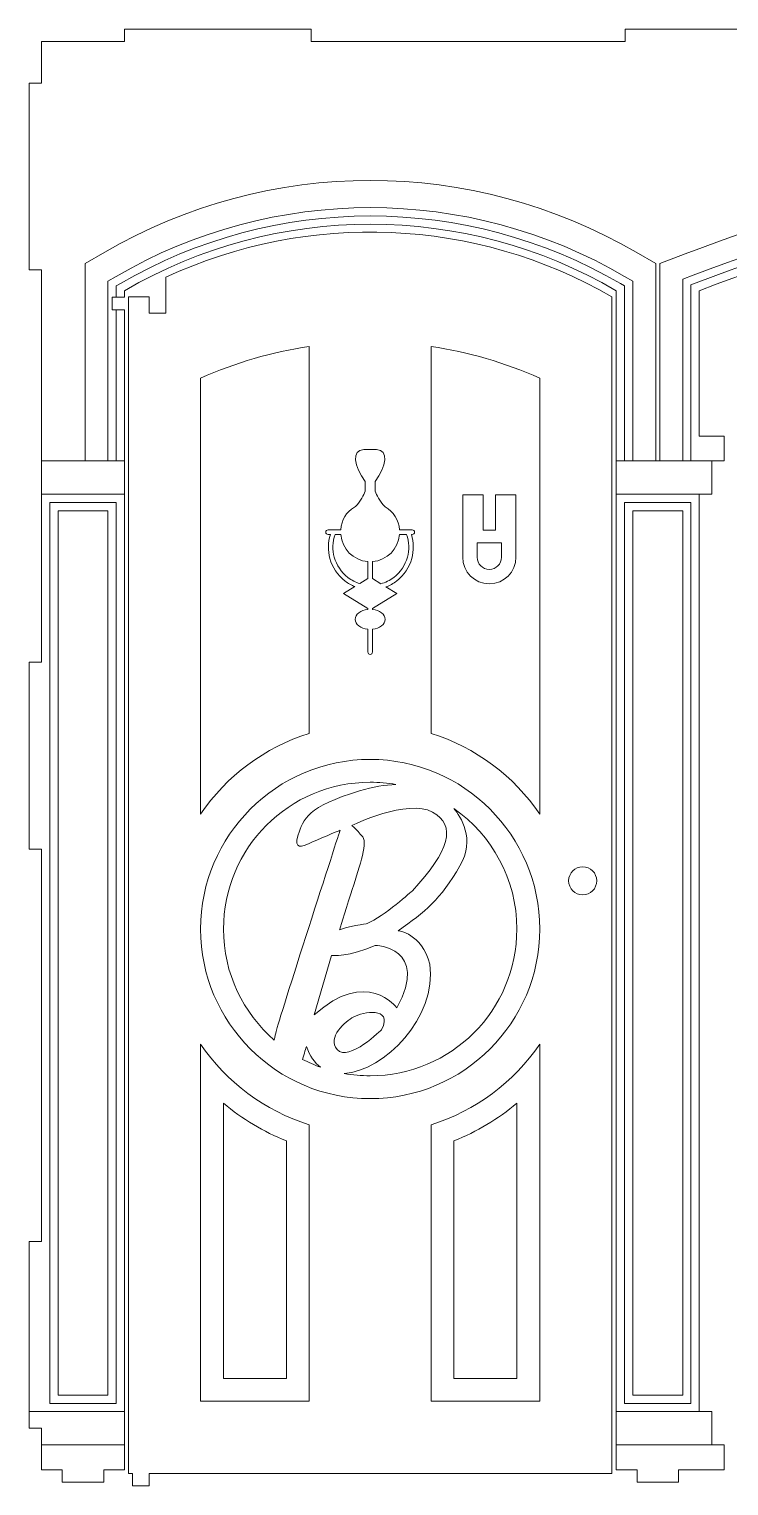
# Model space of a CAD drawing. Header units: millimetres. Extents: x -1649 to 1065, y -1734 to 2335.
# Drawn here: x 443.9 to 612.5, y -1721.2 to -1370.4 of the extents above; entities that cross this region are included whole.
import ezdxf

# ---------------------------------------------------------------- set-up
doc = ezdxf.new("R2010")
doc.units = ezdxf.units.MM
doc.header["$MEASUREMENT"] = 0
doc.layers.add('Camada 1', color=7, linetype='Continuous')

msp = doc.modelspace()

# ---------------------------------------------------------------- linework, layer by layer
at = {"layer": 'Camada 1', "color": 250, "lineweight": 20}
for points, knots in [([(605.3691, -1433.364), (691.7659, -1400.031), (787.4725, -1400.0312), (873.8682, -1433.3643), (873.8682, -1433.3643), (873.8682, -1433.3643), (873.8682, -1468.3643), (873.8682, -1468.3643), (873.8682, -1468.3643), (873.8682, -1468.3643), (867.8682, -1468.3643), (867.8682, -1468.3643), (867.8682, -1468.3643), (867.8682, -1468.3643), (867.8682, -1474.3643), (867.8682, -1474.3643), (867.8682, -1474.3643), (867.8682, -1474.3643), (870.8682, -1474.3643), (870.8682, -1474.3643), (870.8682, -1474.3643), (870.8682, -1474.3643), (870.8682, -1482.3643), (870.8682, -1482.3643), (870.8682, -1482.3643), (870.8682, -1482.3643), (873.8682, -1482.3643), (873.8682, -1482.3643), (873.8682, -1482.3643), (873.8682, -1482.3643), (873.8682, -1703.3643), (873.8682, -1703.3643), (873.8682, -1703.3643), (873.8682, -1703.3643), (870.8682, -1703.3643), (870.8682, -1703.3643), (870.8682, -1703.3643), (870.8682, -1703.3643), (870.8682, -1711.3643), (870.8682, -1711.3643), (870.8682, -1711.3643), (870.8682, -1711.3643), (867.8682, -1711.3643), (867.8682, -1711.3643), (867.8682, -1711.3643), (867.8682, -1711.3643), (867.8682, -1717.3643), (867.8682, -1717.3643), (867.8682, -1717.3643), (867.8682, -1717.3643), (878.8682, -1717.3643), (878.8682, -1717.3643), (878.8682, -1717.3643), (878.8682, -1717.3643), (878.8682, -1720.3643), (878.8682, -1720.3643), (878.8682, -1720.3643), (878.8682, -1720.3643), (888.8682, -1720.3643), (888.8682, -1720.3643), (888.8682, -1720.3643), (888.8682, -1720.3643), (888.8682, -1717.3643), (888.8682, -1717.3643), (888.8682, -1717.3643), (888.8682, -1717.3643), (899.8682, -1717.3643), (899.8682, -1717.3643), (899.8682, -1717.3643), (899.8682, -1717.3643), (899.8682, -1711.3643), (899.8682, -1711.3643), (899.8682, -1711.3643), (899.8682, -1711.3643), (896.8682, -1711.3643), (896.8682, -1711.3643), (896.8682, -1711.3643), (896.8682, -1711.3643), (896.8682, -1662.3643), (896.8682, -1662.3643), (896.8682, -1662.3643), (896.8682, -1662.3643), (893.8682, -1662.3643), (893.8682, -1662.3643), (893.8682, -1662.3643), (893.8682, -1662.3643), (893.8682, -1567.8643), (893.8682, -1567.8643), (893.8682, -1567.8643), (893.8682, -1567.8643), (896.8682, -1567.8643), (896.8682, -1567.8643), (896.8682, -1567.8643), (896.8682, -1567.8643), (896.8682, -1522.8643), (896.8682, -1522.8643), (896.8682, -1522.8643), (896.8682, -1522.8643), (893.8682, -1522.8643), (893.8682, -1522.8643), (893.8682, -1522.8643), (893.8682, -1522.8643), (893.8682, -1482.3643), (893.8682, -1482.3643), (893.8682, -1482.3643), (893.8682, -1482.3643), (896.8682, -1482.3643), (896.8682, -1482.3643), (896.8682, -1482.3643), (896.8682, -1482.3643), (896.8682, -1474.3643), (896.8682, -1474.3643), (896.8682, -1474.3643), (896.8682, -1474.3643), (899.8682, -1474.3643), (899.8682, -1474.3643), (899.8682, -1474.3643), (899.8682, -1474.3643), (899.8682, -1468.3643), (899.8682, -1468.3643), (899.8682, -1468.3643), (899.8682, -1468.3643), (893.8682, -1468.3643), (893.8682, -1468.3643), (893.8682, -1468.3643), (893.8682, -1468.3643), (893.8682, -1428.3643), (893.8682, -1428.3643), (893.8682, -1428.3643), (893.8682, -1428.3643), (896.8682, -1428.3643), (896.8682, -1428.3643), (896.8682, -1428.3643), (896.8682, -1428.3643), (896.8682, -1383.3643), (896.8682, -1383.3643), (896.8682, -1383.3643), (896.8682, -1383.3643), (893.8682, -1383.3643), (893.8682, -1383.3643), (893.8682, -1383.3643), (893.8682, -1383.3643), (893.8682, -1373.3643), (893.8682, -1373.3643), (893.8682, -1373.3643), (893.8682, -1373.3643), (873.8682, -1373.3643), (873.8682, -1373.3643), (873.8682, -1373.3643), (873.8682, -1373.3643), (873.8682, -1370.3643), (873.8682, -1370.3643), (873.8682, -1370.3643), (873.8682, -1370.3643), (828.8682, -1370.3643), (828.8682, -1370.3643), (828.8682, -1370.3643), (828.8682, -1370.3643), (828.8682, -1373.3643), (828.8682, -1373.3643), (828.8682, -1373.3643), (828.8682, -1373.3643), (753.2015, -1373.3643), (753.2015, -1373.3643), (753.2015, -1373.3643), (753.2015, -1373.3643), (753.2015, -1370.3643), (753.2015, -1370.3643), (753.2015, -1370.3643), (753.2015, -1370.3643), (708.2015, -1370.3643), (708.2015, -1370.3643), (708.2015, -1370.3643), (708.2015, -1370.3643), (708.2015, -1373.3643), (708.2015, -1373.3643), (708.2015, -1373.3643), (708.2015, -1373.3643), (632.5349, -1373.3643), (632.5349, -1373.3643), (632.5349, -1373.3643), (632.5349, -1373.3643), (632.5349, -1370.3643), (632.5349, -1370.3643), (632.5349, -1370.3643), (632.5349, -1370.3643), (587.5349, -1370.3643), (587.5349, -1370.3643), (587.5349, -1370.3643), (587.5349, -1370.3643), (587.5349, -1373.3643), (587.5349, -1373.3643), (587.5349, -1373.3643), (587.5349, -1373.3643), (511.8682, -1373.3643), (511.8682, -1373.3643), (511.8682, -1373.3643), (511.8682, -1373.3643), (511.8682, -1370.3643), (511.8682, -1370.3643), (511.8682, -1370.3643), (511.8682, -1370.3643), (466.8682, -1370.3643), (466.8682, -1370.3643), (466.8682, -1370.3643), (466.8682, -1370.3643), (466.8682, -1373.3643), (466.8682, -1373.3643), (466.8682, -1373.3643), (466.8682, -1373.3643), (446.8682, -1373.3643), (446.8682, -1373.3643), (446.8682, -1373.3643), (446.8682, -1373.3643), (446.8682, -1383.3643), (446.8682, -1383.3643), (446.8682, -1383.3643), (446.8682, -1383.3643), (443.8682, -1383.3643), (443.8682, -1383.3643), (443.8682, -1383.3643), (443.8682, -1383.3643), (443.8682, -1428.3643), (443.8682, -1428.3643), (443.8682, -1428.3643), (443.8682, -1428.3643), (446.8682, -1428.3643), (446.8682, -1428.3643), (446.8682, -1428.3643), (446.8682, -1428.3643), (446.8682, -1522.8643), (446.8682, -1522.8643), (446.8682, -1522.8643), (446.8682, -1522.8643), (443.8682, -1522.8643), (443.8682, -1522.8643), (443.8682, -1522.8643), (443.8682, -1522.8643), (443.8682, -1567.8643), (443.8682, -1567.8643), (443.8682, -1567.8643), (443.8682, -1567.8643), (446.8682, -1567.8643), (446.8682, -1567.8643), (446.8682, -1567.8643), (446.8682, -1567.8643), (446.8682, -1662.3643), (446.8682, -1662.3643), (446.8682, -1662.3643), (446.8682, -1662.3643), (443.8682, -1662.3643), (443.8682, -1662.3643), (443.8682, -1662.3643), (443.8682, -1662.3643), (443.8682, -1707.3643), (443.8682, -1707.3643), (443.8682, -1707.3643), (443.8682, -1707.3643), (446.8682, -1707.3643), (446.8682, -1707.3643), (446.8682, -1707.3643), (446.8682, -1707.3643), (446.8682, -1717.3643), (446.8682, -1717.3643), (446.8682, -1717.3643), (446.8682, -1717.3643), (451.8682, -1717.3643), (451.8682, -1717.3643), (451.8682, -1717.3643), (451.8682, -1717.3643), (451.8682, -1720.3643), (451.8682, -1720.3643), (451.8682, -1720.3643), (451.8682, -1720.3643), (461.8682, -1720.3643), (461.8682, -1720.3643), (461.8682, -1720.3643), (461.8682, -1720.3643), (461.8682, -1717.3643), (461.8682, -1717.3643), (461.8682, -1717.3643), (461.8682, -1717.3643), (466.8682, -1717.3643), (466.8682, -1717.3643), (466.8682, -1717.3643), (466.8682, -1717.3643), (466.8682, -1437.9407), (466.8682, -1437.9407), (466.8682, -1437.9407), (466.8682, -1437.9407), (463.8682, -1437.9407), (463.8682, -1437.9407), (463.8682, -1437.9407), (463.8682, -1437.9407), (463.8682, -1434.9407), (463.8682, -1434.9407), (463.8682, -1434.9407), (463.8682, -1434.9407), (466.8682, -1434.9407), (466.8682, -1434.9407), (466.8682, -1434.9407), (466.8682, -1434.9407), (466.8687, -1433.364), (466.8687, -1433.364), (466.8687, -1433.364), (503.4882, -1412.031), (548.7488, -1412.0311), (585.3682, -1433.3643), (585.3682, -1433.3643), (585.3682, -1433.3643), (585.3682, -1717.3643), (585.3682, -1717.3643), (585.3682, -1717.3643), (585.3682, -1717.3643), (590.3682, -1717.3643), (590.3682, -1717.3643), (590.3682, -1717.3643), (590.3682, -1717.3643), (590.3682, -1720.3643), (590.3682, -1720.3643), (590.3682, -1720.3643), (590.3682, -1720.3643), (600.3682, -1720.3643), (600.3682, -1720.3643), (600.3682, -1720.3643), (600.3682, -1720.3643), (600.3682, -1717.3643), (600.3682, -1717.3643), (600.3682, -1717.3643), (600.3682, -1717.3643), (611.3682, -1717.3643), (611.3682, -1717.3643), (611.3682, -1717.3643), (611.3682, -1717.3643), (611.3682, -1711.3643), (611.3682, -1711.3643), (611.3682, -1711.3643), (611.3682, -1711.3643), (608.3682, -1711.3643), (608.3682, -1711.3643), (608.3682, -1711.3643), (608.3682, -1711.3643), (608.3682, -1703.3643), (608.3682, -1703.3643), (608.3682, -1703.3643), (608.3682, -1703.3643), (605.3682, -1703.3643), (605.3682, -1703.3643), (605.3682, -1703.3643), (605.3682, -1703.3643), (605.3682, -1482.3643), (605.3682, -1482.3643), (605.3682, -1482.3643), (605.3682, -1482.3643), (608.3682, -1482.3643), (608.3682, -1482.3643), (608.3682, -1482.3643), (608.3682, -1482.3643), (608.3682, -1474.3643), (608.3682, -1474.3643), (608.3682, -1474.3643), (608.3682, -1474.3643), (611.3682, -1474.3643), (611.3682, -1474.3643), (611.3682, -1474.3643), (611.3682, -1474.3643), (611.3682, -1468.3643), (611.3682, -1468.3643), (611.3682, -1468.3643), (611.3682, -1468.3643), (605.3682, -1468.3643), (605.3682, -1468.3643), (605.3682, -1468.3643), (605.3682, -1468.3643), (605.3691, -1433.364), (605.3691, -1433.364)], [0, 0, 0, 0, 0.01052632, 0.01052632, 0.01052632, 0.01052632, 0.02105263, 0.02105263, 0.02105263, 0.02105263, 0.03157895, 0.03157895, 0.03157895, 0.03157895, 0.04210526, 0.04210526, 0.04210526, 0.04210526, 0.05263158, 0.05263158, 0.05263158, 0.05263158, 0.06315789, 0.06315789, 0.06315789, 0.06315789, 0.07368421, 0.07368421, 0.07368421, 0.07368421, 0.08421053, 0.08421053, 0.08421053, 0.08421053, 0.09473684, 0.09473684, 0.09473684, 0.09473684, 0.10526316, 0.10526316, 0.10526316, 0.10526316, 0.11578947, 0.11578947, 0.11578947, 0.11578947, 0.12631579, 0.12631579, 0.12631579, 0.12631579, 0.13684211, 0.13684211, 0.13684211, 0.13684211, 0.14736842, 0.14736842, 0.14736842, 0.14736842, 0.15789474, 0.15789474, 0.15789474, 0.15789474, 0.16842105, 0.16842105, 0.16842105, 0.16842105, 0.17894737, 0.17894737, 0.17894737, 0.17894737, 0.18947368, 0.18947368, 0.18947368, 0.18947368, 0.2, 0.2, 0.2, 0.2, 0.21052632, 0.21052632, 0.21052632, 0.21052632, 0.22105263, 0.22105263, 0.22105263, 0.22105263, 0.23157895, 0.23157895, 0.23157895, 0.23157895, 0.24210526, 0.24210526, 0.24210526, 0.24210526, 0.25263158, 0.25263158, 0.25263158, 0.25263158, 0.26315789, 0.26315789, 0.26315789, 0.26315789, 0.27368421, 0.27368421, 0.27368421, 0.27368421, 0.28421053, 0.28421053, 0.28421053, 0.28421053, 0.29473684, 0.29473684, 0.29473684, 0.29473684, 0.30526316, 0.30526316, 0.30526316, 0.30526316, 0.31578947, 0.31578947, 0.31578947, 0.31578947, 0.32631579, 0.32631579, 0.32631579, 0.32631579, 0.33684211, 0.33684211, 0.33684211, 0.33684211, 0.34736842, 0.34736842, 0.34736842, 0.34736842, 0.35789474, 0.35789474, 0.35789474, 0.35789474, 0.36842105, 0.36842105, 0.36842105, 0.36842105, 0.37894737, 0.37894737, 0.37894737, 0.37894737, 0.38947368, 0.38947368, 0.38947368, 0.38947368, 0.4, 0.4, 0.4, 0.4, 0.41052632, 0.41052632, 0.41052632, 0.41052632, 0.42105263, 0.42105263, 0.42105263, 0.42105263, 0.43157895, 0.43157895, 0.43157895, 0.43157895, 0.44210526, 0.44210526, 0.44210526, 0.44210526, 0.45263158, 0.45263158, 0.45263158, 0.45263158, 0.46315789, 0.46315789, 0.46315789, 0.46315789, 0.47368421, 0.47368421, 0.47368421, 0.47368421, 0.48421053, 0.48421053, 0.48421053, 0.48421053, 0.49473684, 0.49473684, 0.49473684, 0.49473684, 0.50526316, 0.50526316, 0.50526316, 0.50526316, 0.51578947, 0.51578947, 0.51578947, 0.51578947, 0.52631579, 0.52631579, 0.52631579, 0.52631579, 0.53684211, 0.53684211, 0.53684211, 0.53684211, 0.54736842, 0.54736842, 0.54736842, 0.54736842, 0.55789474, 0.55789474, 0.55789474, 0.55789474, 0.56842105, 0.56842105, 0.56842105, 0.56842105, 0.57894737, 0.57894737, 0.57894737, 0.57894737, 0.58947368, 0.58947368, 0.58947368, 0.58947368, 0.6, 0.6, 0.6, 0.6, 0.61052632, 0.61052632, 0.61052632, 0.61052632, 0.62105263, 0.62105263, 0.62105263, 0.62105263, 0.63157895, 0.63157895, 0.63157895, 0.63157895, 0.64210526, 0.64210526, 0.64210526, 0.64210526, 0.65263158, 0.65263158, 0.65263158, 0.65263158, 0.66315789, 0.66315789, 0.66315789, 0.66315789, 0.67368421, 0.67368421, 0.67368421, 0.67368421, 0.68421053, 0.68421053, 0.68421053, 0.68421053, 0.69473684, 0.69473684, 0.69473684, 0.69473684, 0.70526316, 0.70526316, 0.70526316, 0.70526316, 0.71578947, 0.71578947, 0.71578947, 0.71578947, 0.72631579, 0.72631579, 0.72631579, 0.72631579, 0.73684211, 0.73684211, 0.73684211, 0.73684211, 0.74736842, 0.74736842, 0.74736842, 0.74736842, 0.75789474, 0.75789474, 0.75789474, 0.75789474, 0.76842105, 0.76842105, 0.76842105, 0.76842105, 0.77894737, 0.77894737, 0.77894737, 0.77894737, 0.78947368, 0.78947368, 0.78947368, 0.78947368, 0.8, 0.8, 0.8, 0.8, 0.81052632, 0.81052632, 0.81052632, 0.81052632, 0.82105263, 0.82105263, 0.82105263, 0.82105263, 0.83157895, 0.83157895, 0.83157895, 0.83157895, 0.84210526, 0.84210526, 0.84210526, 0.84210526, 0.85263158, 0.85263158, 0.85263158, 0.85263158, 0.86315789, 0.86315789, 0.86315789, 0.86315789, 0.87368421, 0.87368421, 0.87368421, 0.87368421, 0.88421053, 0.88421053, 0.88421053, 0.88421053, 0.89473684, 0.89473684, 0.89473684, 0.89473684, 0.90526316, 0.90526316, 0.90526316, 0.90526316, 0.91578947, 0.91578947, 0.91578947, 0.91578947, 0.92631579, 0.92631579, 0.92631579, 0.92631579, 0.93684211, 0.93684211, 0.93684211, 0.93684211, 0.94736842, 0.94736842, 0.94736842, 0.94736842, 0.95789474, 0.95789474, 0.95789474, 0.95789474, 0.96842105, 0.96842105, 0.96842105, 0.96842105, 0.97894737, 0.97894737, 0.97894737, 0.97894737, 1, 1, 1, 1]), ([(584.3079, -1718.2398), (584.3079, -1718.2398), (584.3079, -1434.8163), (584.3079, -1434.8163), (584.3079, -1434.8163), (551.3738, -1415.8463), (511.2652, -1414.1018), (476.8079, -1430.1409), (476.8079, -1430.1409), (476.8079, -1430.1409), (476.8079, -1438.8163), (476.8079, -1438.8163), (476.8079, -1438.8163), (476.8079, -1438.8163), (472.8079, -1438.8163), (472.8079, -1438.8163), (472.8079, -1438.8163), (472.8079, -1438.8163), (472.8079, -1434.8163), (472.8079, -1434.8163), (472.8079, -1434.8163), (472.8079, -1434.8163), (467.8079, -1434.8163), (467.8079, -1434.8163), (467.8079, -1434.8163), (467.8079, -1434.8163), (467.8079, -1718.2398), (467.8079, -1718.2398), (467.8079, -1718.2398), (467.8079, -1718.2398), (468.8079, -1718.2398), (468.8079, -1718.2398), (468.8079, -1718.2398), (468.8079, -1718.2398), (468.8079, -1721.2398), (468.8079, -1721.2398), (468.8079, -1721.2398), (468.8079, -1721.2398), (472.8079, -1721.2398), (472.8079, -1721.2398), (472.8079, -1721.2398), (472.8079, -1721.2398), (472.8079, -1718.2398), (472.8079, -1718.2398), (472.8079, -1718.2398), (472.8079, -1718.2398), (584.3079, -1718.2398), (584.3079, -1718.2398)], [0, 0, 0, 0, 0.07692308, 0.07692308, 0.07692308, 0.07692308, 0.15384615, 0.15384615, 0.15384615, 0.15384615, 0.23076923, 0.23076923, 0.23076923, 0.23076923, 0.30769231, 0.30769231, 0.30769231, 0.30769231, 0.38461538, 0.38461538, 0.38461538, 0.38461538, 0.46153846, 0.46153846, 0.46153846, 0.46153846, 0.53846154, 0.53846154, 0.53846154, 0.53846154, 0.61538462, 0.61538462, 0.61538462, 0.61538462, 0.69230769, 0.69230769, 0.69230769, 0.69230769, 0.76923077, 0.76923077, 0.76923077, 0.76923077, 0.84615385, 0.84615385, 0.84615385, 0.84615385, 1, 1, 1, 1]), ([(511.3818, -1539.9888), (511.3818, -1539.9888), (511.3818, -1446.7967), (511.3818, -1446.7967), (511.3818, -1446.7967), (502.4117, -1448.1219), (493.5936, -1450.6695), (485.2079, -1454.4395), (485.2079, -1454.4395), (485.2079, -1454.4395), (485.2079, -1559.4217), (485.2079, -1559.4217), (485.2079, -1559.4217), (491.4149, -1550.2852), (500.6067, -1543.3404), (511.3818, -1539.9888)], [0, 0, 0, 0, 0.2, 0.2, 0.2, 0.2, 0.4, 0.4, 0.4, 0.4, 0.6, 0.6, 0.6, 0.6, 1, 1, 1, 1]), ([(540.7339, -1539.9887), (551.509, -1543.3403), (560.7009, -1550.2852), (566.9079, -1559.4217), (566.9079, -1559.4217), (566.9079, -1559.4217), (566.9079, -1454.4395), (566.9079, -1454.4395), (566.9079, -1454.4395), (558.5222, -1450.6695), (549.7041, -1448.1219), (540.7339, -1446.7967), (540.7339, -1446.7967), (540.7339, -1446.7967), (540.7339, -1539.9887), (540.7339, -1539.9887)], [0, 0, 0, 0, 0.2, 0.2, 0.2, 0.2, 0.4, 0.4, 0.4, 0.4, 0.6, 0.6, 0.6, 0.6, 1, 1, 1, 1]), ([(561.186, -1482.5651), (561.186, -1482.5651), (556.2705, -1482.5651), (556.2705, -1482.5651), (556.2705, -1482.5651), (556.2705, -1482.5651), (556.2705, -1491.0651), (556.2705, -1491.0651), (556.2705, -1491.0651), (556.2705, -1491.0651), (553.2705, -1491.0651), (553.2705, -1491.0651), (553.2705, -1491.0651), (553.2705, -1491.0651), (553.2705, -1482.5651), (553.2705, -1482.5651), (553.2705, -1482.5651), (553.2705, -1482.5651), (548.355, -1482.5651), (548.355, -1482.5651), (548.355, -1482.5651), (548.355, -1482.5651), (548.355, -1497.5651), (548.355, -1497.5651), (548.355, -1497.5651), (548.355, -1501.1082), (551.2273, -1503.9805), (554.7705, -1503.9805), (554.7705, -1503.9805), (558.3136, -1503.9805), (561.186, -1501.1083), (561.186, -1497.5651), (561.186, -1497.5651), (561.186, -1497.5651), (561.186, -1482.5651), (561.186, -1482.5651)], [0, 0, 0, 0, 0.1, 0.1, 0.1, 0.1, 0.2, 0.2, 0.2, 0.2, 0.3, 0.3, 0.3, 0.3, 0.4, 0.4, 0.4, 0.4, 0.5, 0.5, 0.5, 0.5, 0.6, 0.6, 0.6, 0.6, 0.7, 0.7, 0.7, 0.7, 0.8, 0.8, 0.8, 0.8, 1, 1, 1, 1]), ([(551.855, -1494.0651), (551.855, -1494.0651), (557.686, -1494.0651), (557.686, -1494.0651), (557.686, -1494.0651), (557.686, -1494.0651), (557.686, -1497.5651), (557.686, -1497.5651), (557.686, -1497.5651), (557.686, -1499.1752), (556.3807, -1500.4805), (554.7705, -1500.4805), (554.7705, -1500.4805), (553.1603, -1500.4805), (551.855, -1499.1752), (551.855, -1497.5651), (551.855, -1497.5651), (551.855, -1497.5651), (551.855, -1494.0651), (551.855, -1494.0651)], [0, 0, 0, 0, 0.16666667, 0.16666667, 0.16666667, 0.16666667, 0.33333333, 0.33333333, 0.33333333, 0.33333333, 0.5, 0.5, 0.5, 0.5, 0.66666667, 0.66666667, 0.66666667, 0.66666667, 1, 1, 1, 1])]:
    msp.add_open_spline(points, degree=3, knots=knots, dxfattribs=at)
at = {"layer": 'Camada 1', "color": 240, "lineweight": 20}
for points, knots in [([(595.8691, -1474.3643), (595.8691, -1474.3643), (595.8691, -1426.8468), (595.8691, -1426.8468), (595.8691, -1426.8468), (595.8691, -1426.8468), (601.9495, -1424.5008), (601.9495, -1424.5008), (601.9495, -1424.5008), (690.5323, -1390.323), (788.7051, -1390.3233), (877.2878, -1424.5011), (877.2878, -1424.5011), (877.2878, -1424.5011), (883.3682, -1426.8471), (883.3682, -1426.8471), (883.3682, -1426.8471), (883.3682, -1426.8471), (883.3682, -1474.3643), (883.3682, -1474.3643)], [0, 0, 0, 0, 0.16666667, 0.16666667, 0.16666667, 0.16666667, 0.33333333, 0.33333333, 0.33333333, 0.33333333, 0.5, 0.5, 0.5, 0.5, 0.66666667, 0.66666667, 0.66666667, 0.66666667, 1, 1, 1, 1]), ([(601.3691, -1474.3643), (601.3691, -1474.3643), (601.3691, -1430.6199), (601.3691, -1430.6199), (601.3691, -1430.6199), (601.3691, -1430.6199), (603.9293, -1429.6321), (603.9293, -1429.6321), (603.9293, -1429.6321), (691.2452, -1395.9442), (787.9922, -1395.9443), (875.308, -1429.6324), (875.308, -1429.6324), (875.308, -1429.6324), (877.8682, -1430.6202), (877.8682, -1430.6202), (877.8682, -1430.6202), (877.8682, -1430.6202), (877.8682, -1474.3643), (877.8682, -1474.3643)], [0, 0, 0, 0, 0.16666667, 0.16666667, 0.16666667, 0.16666667, 0.33333333, 0.33333333, 0.33333333, 0.33333333, 0.5, 0.5, 0.5, 0.5, 0.66666667, 0.66666667, 0.66666667, 0.66666667, 1, 1, 1, 1]), ([(603.3691, -1474.3643), (603.3691, -1474.3643), (603.3691, -1431.9919), (603.3691, -1431.9919), (603.3691, -1431.9919), (603.3691, -1431.9919), (604.6492, -1431.4981), (604.6492, -1431.4981), (604.6492, -1431.4981), (691.5019, -1397.9889), (787.7355, -1397.989), (874.5881, -1431.4984), (874.5881, -1431.4984), (874.5881, -1431.4984), (875.8682, -1431.9922), (875.8682, -1431.9922), (875.8682, -1431.9922), (875.8682, -1431.9922), (875.8682, -1474.3643), (875.8682, -1474.3643)], [0, 0, 0, 0, 0.16666667, 0.16666667, 0.16666667, 0.16666667, 0.33333333, 0.33333333, 0.33333333, 0.33333333, 0.5, 0.5, 0.5, 0.5, 0.66666667, 0.66666667, 0.66666667, 0.66666667, 1, 1, 1, 1]), ([(457.3682, -1474.3643), (457.3682, -1474.3643), (457.3687, -1426.8465), (457.3687, -1426.8465), (457.3687, -1426.8465), (457.3687, -1426.8465), (462.0866, -1424.098), (462.0866, -1424.098), (462.0866, -1424.098), (501.6602, -1401.043), (550.5767, -1401.0434), (590.1503, -1424.0983), (590.1503, -1424.0983), (590.1503, -1424.0983), (594.8682, -1426.8468), (594.8682, -1426.8468), (594.8682, -1426.8468), (594.8682, -1426.8468), (594.8682, -1474.3643), (594.8682, -1474.3643)], [0, 0, 0, 0, 0.16666667, 0.16666667, 0.16666667, 0.16666667, 0.33333333, 0.33333333, 0.33333333, 0.33333333, 0.5, 0.5, 0.5, 0.5, 0.66666667, 0.66666667, 0.66666667, 0.66666667, 1, 1, 1, 1]), ([(462.8682, -1474.3643), (462.8682, -1474.3643), (462.8687, -1431.065), (462.8687, -1431.065), (462.8687, -1431.065), (462.8687, -1431.065), (464.8552, -1429.9077), (464.8552, -1429.9077), (464.8552, -1429.9077), (502.7187, -1407.8501), (549.5184, -1407.8502), (587.3817, -1429.908), (587.3817, -1429.908), (587.3817, -1429.908), (589.3682, -1431.0653), (589.3682, -1431.0653), (589.3682, -1431.0653), (589.3682, -1431.0653), (589.3682, -1474.3643), (589.3682, -1474.3643)], [0, 0, 0, 0, 0.16666667, 0.16666667, 0.16666667, 0.16666667, 0.33333333, 0.33333333, 0.33333333, 0.33333333, 0.5, 0.5, 0.5, 0.5, 0.66666667, 0.66666667, 0.66666667, 0.66666667, 1, 1, 1, 1]), ([(464.8687, -1434.9407), (464.8687, -1434.9407), (464.8687, -1432.2145), (464.8687, -1432.2145), (464.8687, -1432.2145), (464.8687, -1432.2145), (465.862, -1431.6359), (465.862, -1431.6359), (465.862, -1431.6359), (503.1033, -1409.9406), (549.1338, -1409.9407), (586.375, -1431.6362), (586.375, -1431.6362), (586.375, -1431.6362), (587.3682, -1432.2148), (587.3682, -1432.2148), (587.3682, -1432.2148), (587.3682, -1432.2148), (587.3682, -1474.3643), (587.3682, -1474.3643)], [0, 0, 0, 0, 0.16666667, 0.16666667, 0.16666667, 0.16666667, 0.33333333, 0.33333333, 0.33333333, 0.33333333, 0.5, 0.5, 0.5, 0.5, 0.66666667, 0.66666667, 0.66666667, 0.66666667, 1, 1, 1, 1]), ([(529.6925, -1485.4304), (531.672, -1486.5703), (532.9543, -1488.5809), (533.1384, -1490.9815), (533.1384, -1490.9815), (533.1384, -1490.9815), (536.2182, -1490.9815), (536.2182, -1490.9815), (536.2182, -1490.9815), (536.5221, -1490.9815), (536.7687, -1491.2282), (536.7687, -1491.5321), (536.7687, -1491.5321), (536.7687, -1491.836), (536.5221, -1492.0827), (536.2182, -1492.0827), (536.2182, -1492.0827), (536.2182, -1492.0827), (535.9795, -1492.0827), (535.9795, -1492.0827), (535.9795, -1492.0827), (536.5832, -1493.9958), (536.5975, -1496.0009), (536.0869, -1497.862), (536.0869, -1497.862), (535.5082, -1499.9709), (534.2563, -1501.8954), (532.4257, -1503.2913), (532.4257, -1503.2913), (531.6285, -1503.8991), (530.7641, -1504.375), (529.8626, -1504.7186), (529.8626, -1504.7186), (529.8626, -1504.7186), (532.4681, -1506.3171), (532.4681, -1506.3171), (532.4681, -1506.3171), (532.4681, -1506.3171), (526.6078, -1509.913), (526.6078, -1509.913), (526.6078, -1509.913), (526.6078, -1509.913), (526.6078, -1510.1321), (526.6078, -1510.1321), (526.6078, -1510.1321), (528.3387, -1510.3094), (529.6647, -1511.3136), (529.6647, -1512.5256), (529.6647, -1512.5256), (529.6647, -1513.7377), (528.3384, -1514.7418), (526.6078, -1514.9191), (526.6078, -1514.9191), (526.6078, -1514.9191), (526.6086, -1520.41), (526.6086, -1520.41), (526.6086, -1520.41), (526.6086, -1520.714), (526.362, -1520.9606), (526.0581, -1520.9606), (526.0581, -1520.9606), (525.7542, -1520.9606), (525.5075, -1520.714), (525.5075, -1520.41), (525.5075, -1520.41), (525.5075, -1520.41), (525.5083, -1514.9191), (525.5083, -1514.9191), (525.5083, -1514.9191), (523.7788, -1514.7407), (522.4541, -1513.7371), (522.4541, -1512.5256), (522.4541, -1512.5256), (522.4541, -1511.3144), (523.7793, -1510.311), (525.5083, -1510.1323), (525.5083, -1510.1323), (525.5083, -1510.1323), (525.5083, -1509.913), (525.5083, -1509.913), (525.5083, -1509.913), (525.5083, -1509.913), (519.648, -1506.3171), (519.648, -1506.3171), (519.648, -1506.3171), (519.648, -1506.3171), (522.3812, -1504.6401), (522.3812, -1504.6401), (522.3812, -1504.6401), (521.5515, -1504.3037), (520.7562, -1503.8542), (520.0182, -1503.2913), (520.0182, -1503.2913), (518.1877, -1501.8954), (516.9357, -1499.9709), (516.3571, -1497.862), (516.3571, -1497.862), (515.8465, -1496.0009), (515.8608, -1493.9958), (516.4644, -1492.0827), (516.4644, -1492.0827), (516.4644, -1492.0827), (515.8977, -1492.0827), (515.8977, -1492.0827), (515.8977, -1492.0827), (515.5938, -1492.0827), (515.3471, -1491.836), (515.3471, -1491.5321), (515.3471, -1491.5321), (515.3471, -1491.2282), (515.5938, -1490.9815), (515.8977, -1490.9815), (515.8977, -1490.9815), (515.8977, -1490.9815), (518.9777, -1490.9815), (518.9777, -1490.9815), (518.9777, -1490.9815), (519.1619, -1488.5809), (520.2666, -1486.6798), (522.246, -1485.5399), (522.246, -1485.5399), (522.246, -1485.5399), (522.5191, -1485.3742), (522.5191, -1485.3742), (522.5191, -1485.3742), (523.7791, -1483.9227), (524.5451, -1482.6713), (524.8171, -1481.6203), (524.8171, -1481.6203), (524.8413, -1480.0909), (524.8535, -1479.3262), (524.8535, -1479.3262), (524.8535, -1479.3262), (522.1084, -1475.7487), (521.5801, -1471.6421), (524.5623, -1471.6421), (524.5623, -1471.6421), (524.5623, -1471.6421), (527.555, -1471.6421), (527.555, -1471.6421), (527.555, -1471.6421), (530.5371, -1471.6421), (530.0088, -1475.7487), (527.2637, -1479.3262), (527.2637, -1479.3262), (527.2637, -1479.3262), (527.2759, -1480.0909), (527.3001, -1481.6203), (527.3001, -1481.6203), (527.5721, -1482.6713), (528.3382, -1483.9227), (529.5981, -1485.3742), (529.5981, -1485.3742), (529.5981, -1485.3742), (529.6925, -1485.4304), (529.6925, -1485.4304)], [0, 0, 0, 0, 0.025, 0.025, 0.025, 0.025, 0.05, 0.05, 0.05, 0.05, 0.075, 0.075, 0.075, 0.075, 0.1, 0.1, 0.1, 0.1, 0.125, 0.125, 0.125, 0.125, 0.15, 0.15, 0.15, 0.15, 0.175, 0.175, 0.175, 0.175, 0.2, 0.2, 0.2, 0.2, 0.225, 0.225, 0.225, 0.225, 0.25, 0.25, 0.25, 0.25, 0.275, 0.275, 0.275, 0.275, 0.3, 0.3, 0.3, 0.3, 0.325, 0.325, 0.325, 0.325, 0.35, 0.35, 0.35, 0.35, 0.375, 0.375, 0.375, 0.375, 0.4, 0.4, 0.4, 0.4, 0.425, 0.425, 0.425, 0.425, 0.45, 0.45, 0.45, 0.45, 0.475, 0.475, 0.475, 0.475, 0.5, 0.5, 0.5, 0.5, 0.525, 0.525, 0.525, 0.525, 0.55, 0.55, 0.55, 0.55, 0.575, 0.575, 0.575, 0.575, 0.6, 0.6, 0.6, 0.6, 0.625, 0.625, 0.625, 0.625, 0.65, 0.65, 0.65, 0.65, 0.675, 0.675, 0.675, 0.675, 0.7, 0.7, 0.7, 0.7, 0.725, 0.725, 0.725, 0.725, 0.75, 0.75, 0.75, 0.75, 0.775, 0.775, 0.775, 0.775, 0.8, 0.8, 0.8, 0.8, 0.825, 0.825, 0.825, 0.825, 0.85, 0.85, 0.85, 0.85, 0.875, 0.875, 0.875, 0.875, 0.9, 0.9, 0.9, 0.9, 0.925, 0.925, 0.925, 0.925, 0.95, 0.95, 0.95, 0.95, 1, 1, 1, 1]), ([(448.8682, -1484.3643), (448.8682, -1484.3643), (464.8682, -1484.3643), (464.8682, -1484.3643), (464.8682, -1484.3643), (464.8682, -1484.3643), (464.8682, -1701.3643), (464.8682, -1701.3643), (464.8682, -1701.3643), (464.8682, -1701.3643), (448.8682, -1701.3643), (448.8682, -1701.3643), (448.8682, -1701.3643), (448.8682, -1701.3643), (448.8682, -1484.3643), (448.8682, -1484.3643)], [0, 0, 0, 0, 0.2, 0.2, 0.2, 0.2, 0.4, 0.4, 0.4, 0.4, 0.6, 0.6, 0.6, 0.6, 1, 1, 1, 1]), ([(450.8682, -1486.3643), (450.8682, -1486.3643), (462.8682, -1486.3643), (462.8682, -1486.3643), (462.8682, -1486.3643), (462.8682, -1486.3643), (462.8682, -1699.3643), (462.8682, -1699.3643), (462.8682, -1699.3643), (462.8682, -1699.3643), (450.8682, -1699.3643), (450.8682, -1699.3643), (450.8682, -1699.3643), (450.8682, -1699.3643), (450.8682, -1486.3643), (450.8682, -1486.3643)], [0, 0, 0, 0, 0.2, 0.2, 0.2, 0.2, 0.4, 0.4, 0.4, 0.4, 0.6, 0.6, 0.6, 0.6, 1, 1, 1, 1]), ([(587.3682, -1484.3643), (587.3682, -1484.3643), (603.3682, -1484.3643), (603.3682, -1484.3643), (603.3682, -1484.3643), (603.3682, -1484.3643), (603.3682, -1701.3643), (603.3682, -1701.3643), (603.3682, -1701.3643), (603.3682, -1701.3643), (587.3682, -1701.3643), (587.3682, -1701.3643), (587.3682, -1701.3643), (587.3682, -1701.3643), (587.3682, -1484.3643), (587.3682, -1484.3643)], [0, 0, 0, 0, 0.2, 0.2, 0.2, 0.2, 0.4, 0.4, 0.4, 0.4, 0.6, 0.6, 0.6, 0.6, 1, 1, 1, 1]), ([(589.3682, -1486.3643), (589.3682, -1486.3643), (601.3682, -1486.3643), (601.3682, -1486.3643), (601.3682, -1486.3643), (601.3682, -1486.3643), (601.3682, -1699.3643), (601.3682, -1699.3643), (601.3682, -1699.3643), (601.3682, -1699.3643), (589.3682, -1699.3643), (589.3682, -1699.3643), (589.3682, -1699.3643), (589.3682, -1699.3643), (589.3682, -1486.3643), (589.3682, -1486.3643)], [0, 0, 0, 0, 0.2, 0.2, 0.2, 0.2, 0.4, 0.4, 0.4, 0.4, 0.6, 0.6, 0.6, 0.6, 1, 1, 1, 1]), ([(523.5872, -1503.8999), (523.5872, -1503.8999), (525.5075, -1502.7218), (525.5075, -1502.7218), (525.5075, -1502.7218), (525.5075, -1502.7218), (525.5075, -1498.6334), (525.5075, -1498.6334), (525.5075, -1498.6334), (525.5075, -1498.6334), (525.5081, -1498.6124), (525.5081, -1498.6124), (525.5081, -1498.6124), (522.0251, -1498.3454), (519.2448, -1495.5657), (518.9777, -1492.0827), (518.9777, -1492.0827), (518.9777, -1492.0827), (517.6231, -1492.0827), (517.6231, -1492.0827), (517.6231, -1492.0827), (516.9762, -1493.8909), (516.93, -1495.8057), (517.4153, -1497.5741), (517.4153, -1497.5741), (517.9309, -1499.454), (519.049, -1501.1706), (520.685, -1502.4181), (520.685, -1502.4181), (521.5749, -1503.0969), (522.5596, -1503.5911), (523.5872, -1503.8999)], [0, 0, 0, 0, 0.11111111, 0.11111111, 0.11111111, 0.11111111, 0.22222222, 0.22222222, 0.22222222, 0.22222222, 0.33333333, 0.33333333, 0.33333333, 0.33333333, 0.44444444, 0.44444444, 0.44444444, 0.44444444, 0.55555556, 0.55555556, 0.55555556, 0.55555556, 0.66666667, 0.66666667, 0.66666667, 0.66666667, 0.77777778, 0.77777778, 0.77777778, 0.77777778, 1, 1, 1, 1]), ([(526.6086, -1502.7218), (526.6086, -1502.7218), (528.6333, -1503.964), (528.6333, -1503.964), (528.6333, -1503.964), (529.7415, -1503.6615), (530.8044, -1503.1459), (531.759, -1502.4181), (531.759, -1502.4181), (533.395, -1501.1706), (534.5131, -1499.454), (535.0287, -1497.5741), (535.0287, -1497.5741), (535.5141, -1495.8057), (535.4678, -1493.8909), (534.8209, -1492.0827), (534.8209, -1492.0827), (534.8209, -1492.0827), (533.1384, -1492.0827), (533.1384, -1492.0827), (533.1384, -1492.0827), (532.8713, -1495.5657), (530.0911, -1498.3454), (526.6081, -1498.6124), (526.6081, -1498.6124), (526.6081, -1498.6124), (526.6086, -1498.6334), (526.6086, -1498.6334), (526.6086, -1498.6334), (526.6086, -1498.6334), (526.6086, -1502.7218), (526.6086, -1502.7218)], [0, 0, 0, 0, 0.11111111, 0.11111111, 0.11111111, 0.11111111, 0.22222222, 0.22222222, 0.22222222, 0.22222222, 0.33333333, 0.33333333, 0.33333333, 0.33333333, 0.44444444, 0.44444444, 0.44444444, 0.44444444, 0.55555556, 0.55555556, 0.55555556, 0.55555556, 0.66666667, 0.66666667, 0.66666667, 0.66666667, 0.77777778, 0.77777778, 0.77777778, 0.77777778, 1, 1, 1, 1]), ([(526.0579, -1546.2698), (548.6187, -1546.2698), (566.9079, -1564.559), (566.9079, -1587.1198), (566.9079, -1587.1198), (566.9079, -1609.6806), (548.6187, -1627.9698), (526.0579, -1627.9698), (526.0579, -1627.9698), (503.4971, -1627.9698), (485.2079, -1609.6806), (485.2079, -1587.1198), (485.2079, -1587.1198), (485.2079, -1564.559), (503.4971, -1546.2698), (526.0579, -1546.2698)], [0, 0, 0, 0, 0.2, 0.2, 0.2, 0.2, 0.4, 0.4, 0.4, 0.4, 0.6, 0.6, 0.6, 0.6, 1, 1, 1, 1]), ([(532.2354, -1552.3077), (529.68, -1552.3705), (526.7779, -1552.8242), (523.5144, -1553.8213), (523.5144, -1553.8213), (510.9689, -1557.6527), (509.9299, -1560.7057), (508.6798, -1564.4441), (508.6798, -1564.4441), (507.4279, -1568.1842), (509.8815, -1567.2197), (511.3894, -1566.4896), (511.3894, -1566.4896), (512.8955, -1565.7581), (518.8062, -1563.3444), (518.8062, -1563.3444), (518.8062, -1563.3444), (518.8062, -1563.3444), (503.8333, -1609.54), (503.3906, -1611.7851), (503.3906, -1611.7851), (503.2893, -1612.2984), (503.0861, -1613.0357), (502.938, -1613.8618), (502.938, -1613.8618), (495.4472, -1607.3799), (490.7079, -1597.8033), (490.7079, -1587.1198), (490.7079, -1587.1198), (490.7079, -1567.5965), (506.5346, -1551.7698), (526.0579, -1551.7698), (526.0579, -1551.7698), (528.1652, -1551.7698), (530.2296, -1551.9542), (532.2354, -1552.3077)], [0, 0, 0, 0, 0.1, 0.1, 0.1, 0.1, 0.2, 0.2, 0.2, 0.2, 0.3, 0.3, 0.3, 0.3, 0.4, 0.4, 0.4, 0.4, 0.5, 0.5, 0.5, 0.5, 0.6, 0.6, 0.6, 0.6, 0.7, 0.7, 0.7, 0.7, 0.8, 0.8, 0.8, 0.8, 1, 1, 1, 1]), ([(536.2265, -1577.9315), (536.2265, -1577.9315), (529.3921, -1584.0636), (525.3145, -1585.792), (525.3145, -1585.792), (525.3145, -1585.792), (520.1724, -1586.5874), (518.6973, -1587.3198), (518.6973, -1587.3198), (518.6973, -1587.3198), (519.918, -1583.2826), (521.3839, -1578.663), (521.3839, -1578.663), (523.202, -1572.9447), (525.5643, -1566.6249), (524.2546, -1564.9507), (524.2546, -1564.9507), (522.662, -1562.9091), (521.6106, -1562.1801), (521.6106, -1562.1801), (521.6106, -1562.1801), (521.6106, -1562.1801), (535.2182, -1555.6549), (541.084, -1558.9505), (541.084, -1558.9505), (546.9523, -1562.2455), (545.1648, -1568.1436), (536.2265, -1577.9315)], [0, 0, 0, 0, 0.125, 0.125, 0.125, 0.125, 0.25, 0.25, 0.25, 0.25, 0.375, 0.375, 0.375, 0.375, 0.5, 0.5, 0.5, 0.5, 0.625, 0.625, 0.625, 0.625, 0.75, 0.75, 0.75, 0.75, 1, 1, 1, 1]), ([(546.2452, -1558.0971), (555.4104, -1564.4841), (561.4079, -1575.1016), (561.4079, -1587.1198), (561.4079, -1587.1198), (561.4079, -1606.6431), (545.5812, -1622.4698), (526.0579, -1622.4698), (526.0579, -1622.4698), (523.922, -1622.4698), (521.8304, -1622.2803), (519.7989, -1621.9174), (519.7989, -1621.9174), (529.4217, -1621.3209), (542.2281, -1608.4266), (540.433, -1595.5973), (540.433, -1595.5973), (538.4448, -1588.0933), (532.8068, -1587.5285), (532.8068, -1587.5285), (532.8068, -1587.5285), (539.2951, -1582.9672), (542.9958, -1580.0532), (547.7031, -1571.9136), (547.7031, -1571.9136), (551.458, -1565.4212), (547.857, -1560.0183), (546.2452, -1558.0971)], [0, 0, 0, 0, 0.125, 0.125, 0.125, 0.125, 0.25, 0.25, 0.25, 0.25, 0.375, 0.375, 0.375, 0.375, 0.5, 0.5, 0.5, 0.5, 0.625, 0.625, 0.625, 0.625, 0.75, 0.75, 0.75, 0.75, 1, 1, 1, 1]), ([(577.2764, -1572.1172), (579.1468, -1572.1172), (580.6631, -1573.6335), (580.6631, -1575.5039), (580.6631, -1575.5039), (580.6631, -1577.3743), (579.1468, -1578.8906), (577.2764, -1578.8906), (577.2764, -1578.8906), (575.406, -1578.8906), (573.8897, -1577.3743), (573.8897, -1575.5039), (573.8897, -1575.5039), (573.8897, -1573.6335), (575.406, -1572.1172), (577.2764, -1572.1172)], [0, 0, 0, 0, 0.2, 0.2, 0.2, 0.2, 0.4, 0.4, 0.4, 0.4, 0.6, 0.6, 0.6, 0.6, 1, 1, 1, 1]), ([(527.2543, -1591.0533), (527.2543, -1591.0533), (540.4915, -1591.474), (532.4898, -1606.0909), (532.4898, -1606.0909), (532.4898, -1606.0909), (525.1287, -1596.3253), (512.6014, -1607.8135), (512.6014, -1607.8135), (512.6014, -1607.8135), (516.7455, -1593.4921), (516.7455, -1593.4921), (516.7455, -1593.4921), (516.7455, -1593.4921), (521.1312, -1593.9015), (527.2543, -1591.0533)], [0, 0, 0, 0, 0.2, 0.2, 0.2, 0.2, 0.4, 0.4, 0.4, 0.4, 0.6, 0.6, 0.6, 0.6, 1, 1, 1, 1]), ([(528.9028, -1611.2707), (528.9028, -1611.2707), (520.8293, -1619.2476), (518.1124, -1616.1602), (518.1124, -1616.1602), (515.5385, -1613.2343), (520.1772, -1609.296), (521.9925, -1608.3239), (521.9925, -1608.3239), (524.3442, -1607.0667), (531.4631, -1605.7542), (528.9028, -1611.2707)], [0, 0, 0, 0, 0.25, 0.25, 0.25, 0.25, 0.5, 0.5, 0.5, 0.5, 1, 1, 1, 1]), ([(511.3818, -1634.2508), (500.6067, -1630.8992), (491.4149, -1623.9544), (485.2079, -1614.8179), (485.2079, -1614.8179), (485.2079, -1614.8179), (485.2079, -1700.8398), (485.2079, -1700.8398), (485.2079, -1700.8398), (485.2079, -1700.8398), (511.3818, -1700.8398), (511.3818, -1700.8398), (511.3818, -1700.8398), (511.3818, -1700.8398), (511.3818, -1634.2508), (511.3818, -1634.2508)], [0, 0, 0, 0, 0.2, 0.2, 0.2, 0.2, 0.4, 0.4, 0.4, 0.4, 0.6, 0.6, 0.6, 0.6, 1, 1, 1, 1]), ([(509.7849, -1618.5097), (510.1322, -1617.2226), (510.5917, -1615.5844), (510.7276, -1615.4015), (510.7276, -1615.4015), (511.4923, -1617.7048), (512.6627, -1619.3394), (514.105, -1620.3979), (514.105, -1620.3979), (512.6161, -1619.8631), (511.1735, -1619.2311), (509.7849, -1618.5097)], [0, 0, 0, 0, 0.25, 0.25, 0.25, 0.25, 0.5, 0.5, 0.5, 0.5, 1, 1, 1, 1]), ([(540.7339, -1634.2509), (540.7339, -1634.2509), (540.7339, -1700.8398), (540.7339, -1700.8398), (540.7339, -1700.8398), (540.7339, -1700.8398), (566.9079, -1700.8398), (566.9079, -1700.8398), (566.9079, -1700.8398), (566.9079, -1700.8398), (566.9079, -1614.8179), (566.9079, -1614.8179), (566.9079, -1614.8179), (560.7009, -1623.9544), (551.509, -1630.8993), (540.7339, -1634.2509)], [0, 0, 0, 0, 0.2, 0.2, 0.2, 0.2, 0.4, 0.4, 0.4, 0.4, 0.6, 0.6, 0.6, 0.6, 1, 1, 1, 1]), ([(505.8818, -1638.1381), (500.347, -1635.9472), (495.2253, -1632.8708), (490.7079, -1629.0603), (490.7079, -1629.0603), (490.7079, -1629.0603), (490.7079, -1695.3398), (490.7079, -1695.3398), (490.7079, -1695.3398), (490.7079, -1695.3398), (505.8818, -1695.3398), (505.8818, -1695.3398), (505.8818, -1695.3398), (505.8818, -1695.3398), (505.8818, -1638.1381), (505.8818, -1638.1381)], [0, 0, 0, 0, 0.2, 0.2, 0.2, 0.2, 0.4, 0.4, 0.4, 0.4, 0.6, 0.6, 0.6, 0.6, 1, 1, 1, 1]), ([(546.2339, -1638.1382), (546.2339, -1638.1382), (546.2339, -1695.3398), (546.2339, -1695.3398), (546.2339, -1695.3398), (546.2339, -1695.3398), (561.4079, -1695.3398), (561.4079, -1695.3398), (561.4079, -1695.3398), (561.4079, -1695.3398), (561.4079, -1629.0603), (561.4079, -1629.0603), (561.4079, -1629.0603), (556.8904, -1632.8708), (551.7688, -1635.9472), (546.2339, -1638.1382)], [0, 0, 0, 0, 0.2, 0.2, 0.2, 0.2, 0.4, 0.4, 0.4, 0.4, 0.6, 0.6, 0.6, 0.6, 1, 1, 1, 1])]:
    msp.add_open_spline(points, degree=3, knots=knots, dxfattribs=at)
for points in [[(464.8682, -1474.3643), (464.8682, -1474.3643), (464.8687, -1437.9407), (464.8687, -1437.9407)], [(466.8682, -1474.3643), (466.8682, -1474.3643), (446.8682, -1474.3643), (446.8682, -1474.3643)], [(608.3682, -1474.3643), (608.3682, -1474.3643), (585.3682, -1474.3643), (585.3682, -1474.3643)], [(466.8682, -1482.3643), (466.8682, -1482.3643), (446.8682, -1482.3643), (446.8682, -1482.3643)], [(605.3682, -1482.3643), (605.3682, -1482.3643), (585.3682, -1482.3643), (585.3682, -1482.3643)], [(466.8682, -1703.3643), (466.8682, -1703.3643), (443.8682, -1703.3643), (443.8682, -1703.3643)], [(605.3682, -1703.3643), (605.3682, -1703.3643), (585.3682, -1703.3643), (585.3682, -1703.3643)], [(466.8682, -1711.3643), (466.8682, -1711.3643), (446.8682, -1711.3643), (446.8682, -1711.3643)], [(608.3682, -1711.3643), (608.3682, -1711.3643), (585.3682, -1711.3643), (585.3682, -1711.3643)]]:
    msp.add_open_spline(points, degree=3, dxfattribs=at)

doc.saveas('drawing.dxf')
